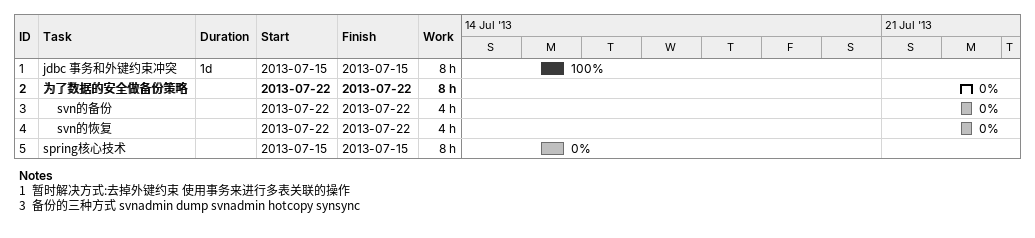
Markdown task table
| ID | Level | Task | Duration | Start | Finish | % complete | Work (h) |
|---|---|---|---|---|---|---|---|
| 1 | 1 | jdbc 事务和外键约束冲突 | 1d | 2013-07-15 | 2013-07-15 | 100 | 8 |
| 2 | 1 | **为了数据的安全做备份策略** |  | 2013-07-22 | 2013-07-22 | 0 | 8 |
| 3 | 2 | svn的备份 |  | 2013-07-22 | 2013-07-22 | 0 | 4 |
| 4 | 2 | svn的恢复 |  | 2013-07-22 | 2013-07-22 | 0 | 4 |
| 5 | 1 | spring核心技术 |  | 2013-07-15 | 2013-07-15 | 0 | 8 |

Notes
- 1: 暂时解决方式:去掉外键约束 使用事务来进行多表关联的操作
- 3: 备份的三种方式 svnadmin dump svnadmin hotcopy synsync
